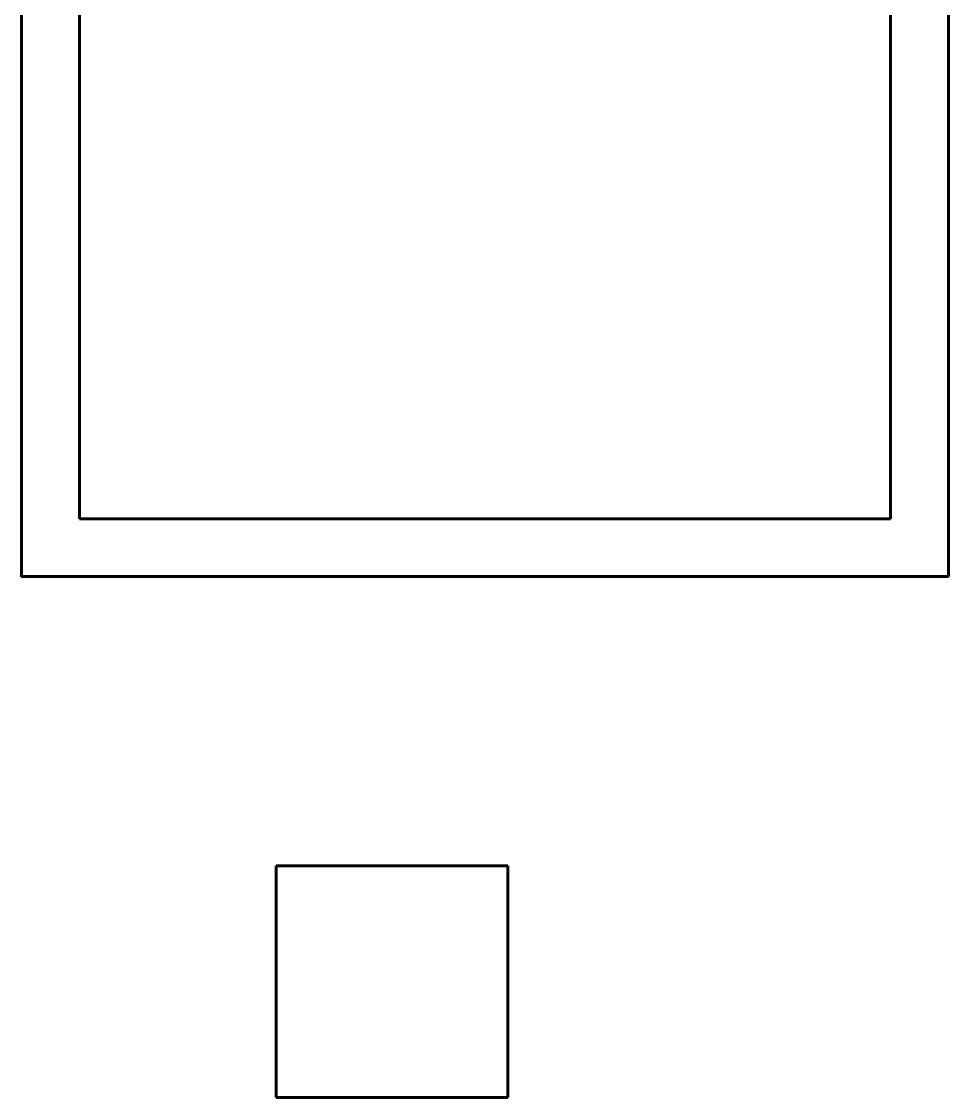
# Model space of a CAD drawing. Extents: x 0 to 297, y 0 to 292.
# Drawn here: x 182.87 to 190.87, y 89.29 to 98.58 of the extents above; entities that cross this region are included whole.
import ezdxf

# ---------------------------------------------------------------- set-up
doc = ezdxf.new("R2010")
doc.units = 0
doc.header["$MEASUREMENT"] = 0
doc.linetypes.add('K5LT_BASIC', pattern=[0])
doc.layers.add('Системный слой', color=7, linetype='Continuous')

# ---------------------------------------------------------------- blocks, each defined once
blk = doc.blocks.new('*U')
at = {"layer": 'Системный слой', "linetype": 'K5LT_BASIC', "lineweight": 60}
for p, q in [((187.0638, 91.2918), (185.0638, 91.2918)), ((185.0638, 91.2918), (185.0638, 89.2918)), ((187.0638, 89.2918), (187.0638, 91.2918)), ((185.0638, 89.2918), (187.0638, 89.2918))]:
    blk.add_line(p, q, dxfattribs=at)

msp = doc.modelspace()

# ---------------------------------------------------------------- linework, layer by layer
at = {"layer": 'Системный слой', "linetype": 'K5LT_BASIC', "lineweight": 60}
for p, q in [((182.8664, 93.7852), (182.8664, 107.7855)), ((182.8665, 107.7859), (182.8665, 93.7859)), ((190.8664, 93.7855), (190.8664, 107.7859)), ((190.8664, 107.7852), (190.8664, 93.7855)), ((183.3664, 107.2855), (183.3664, 95.2827)), ((190.3664, 94.2855), (190.3664, 107.2855)), ((190.3664, 94.2855), (190.3664, 107.2855)), ((183.3664, 94.2855), (183.3664, 95.2827)), ((190.3664, 94.2855), (183.3664, 94.2855)), ((182.8664, 93.7852), (190.8664, 93.7855)), ((190.8664, 93.7855), (182.8665, 93.7859))]:
    msp.add_line(p, q, dxfattribs=at)

# ---------------------------------------------------------------- block references
at = {"layer": 'Системный слой'}
msp.add_blockref('*U', (0, 0), dxfattribs=at)
msp.add_blockref('*U', (0, 0), dxfattribs=at)
msp.add_blockref('*U', (0, 0), dxfattribs=at)
msp.add_blockref('*U', (0, 0), dxfattribs=at)
msp.add_blockref('*U', (0, 0), dxfattribs=at)
msp.add_blockref('*U', (0, 0), dxfattribs=at)
msp.add_blockref('*U', (0, 0), dxfattribs=at)
msp.add_blockref('*U', (0, 0), dxfattribs=at)
msp.add_blockref('*U', (0, 0), dxfattribs=at)
msp.add_blockref('*U', (0, 0), dxfattribs=at)
msp.add_blockref('*U', (0, 0), dxfattribs=at)
msp.add_blockref('*U', (0, 0), dxfattribs=at)
msp.add_blockref('*U', (0, 0), dxfattribs=at)
msp.add_blockref('*U', (0, 0), dxfattribs=at)
msp.add_blockref('*U', (0, 0), dxfattribs=at)
msp.add_blockref('*U', (0, 0), dxfattribs=at)
msp.add_blockref('*U', (0, 0), dxfattribs=at)
msp.add_blockref('*U', (0, 0), dxfattribs=at)
msp.add_blockref('*U', (0, 0), dxfattribs=at)
msp.add_blockref('*U', (0, 0), dxfattribs=at)
msp.add_blockref('*U', (0, 0), dxfattribs=at)
msp.add_blockref('*U', (0, 0), dxfattribs=at)
msp.add_blockref('*U', (0, 0), dxfattribs=at)
msp.add_blockref('*U', (0, 0), dxfattribs=at)
msp.add_blockref('*U', (0, 0), dxfattribs=at)
msp.add_blockref('*U', (0, 0), dxfattribs=at)
msp.add_blockref('*U', (0, 0), dxfattribs=at)
msp.add_blockref('*U', (0, 0), dxfattribs=at)
msp.add_blockref('*U', (0, 0), dxfattribs=at)
msp.add_blockref('*U', (0, 0), dxfattribs=at)
msp.add_blockref('*U', (0, 0), dxfattribs=at)
msp.add_blockref('*U', (0, 0), dxfattribs=at)
msp.add_blockref('*U', (0, 0), dxfattribs=at)
msp.add_blockref('*U', (0, 0), dxfattribs=at)
msp.add_blockref('*U', (0, 0), dxfattribs=at)
msp.add_blockref('*U', (0, 0), dxfattribs=at)
msp.add_blockref('*U', (0, 0), dxfattribs=at)
msp.add_blockref('*U', (0, 0), dxfattribs=at)
msp.add_blockref('*U', (0, 0), dxfattribs=at)
msp.add_blockref('*U', (0, 0), dxfattribs=at)
msp.add_blockref('*U', (0, 0), dxfattribs=at)
msp.add_blockref('*U', (0, 0), dxfattribs=at)
msp.add_blockref('*U', (0, 0), dxfattribs=at)
msp.add_blockref('*U', (0, 0), dxfattribs=at)
msp.add_blockref('*U', (0, 0), dxfattribs=at)
msp.add_blockref('*U', (0, 0), dxfattribs=at)
msp.add_blockref('*U', (0, 0), dxfattribs=at)
msp.add_blockref('*U', (0, 0), dxfattribs=at)
msp.add_blockref('*U', (0, 0), dxfattribs=at)
msp.add_blockref('*U', (0, 0), dxfattribs=at)
msp.add_blockref('*U', (0, 0), dxfattribs=at)
msp.add_blockref('*U', (0, 0), dxfattribs=at)
msp.add_blockref('*U', (0, 0), dxfattribs=at)
msp.add_blockref('*U', (0, 0), dxfattribs=at)
msp.add_blockref('*U', (0, 0), dxfattribs=at)
msp.add_blockref('*U', (0, 0), dxfattribs=at)
msp.add_blockref('*U', (0, 0), dxfattribs=at)
msp.add_blockref('*U', (0, 0), dxfattribs=at)
msp.add_blockref('*U', (0, 0), dxfattribs=at)
msp.add_blockref('*U', (0, 0), dxfattribs=at)
msp.add_blockref('*U', (0, 0), dxfattribs=at)
msp.add_blockref('*U', (0, 0), dxfattribs=at)
msp.add_blockref('*U', (0, 0), dxfattribs=at)
msp.add_blockref('*U', (0, 0), dxfattribs=at)
msp.add_blockref('*U', (0, 0), dxfattribs=at)
msp.add_blockref('*U', (0, 0), dxfattribs=at)
msp.add_blockref('*U', (0, 0), dxfattribs=at)
msp.add_blockref('*U', (0, 0), dxfattribs=at)
msp.add_blockref('*U', (0, 0), dxfattribs=at)
msp.add_blockref('*U', (0, 0), dxfattribs=at)
msp.add_blockref('*U', (0, 0), dxfattribs=at)
msp.add_blockref('*U', (0, 0), dxfattribs=at)
msp.add_blockref('*U', (0, 0), dxfattribs=at)
msp.add_blockref('*U', (0, 0), dxfattribs=at)
msp.add_blockref('*U', (0, 0), dxfattribs=at)
msp.add_blockref('*U', (0, 0), dxfattribs=at)
msp.add_blockref('*U', (0, 0), dxfattribs=at)
msp.add_blockref('*U', (0, 0), dxfattribs=at)
msp.add_blockref('*U', (0, 0), dxfattribs=at)
msp.add_blockref('*U', (0, 0), dxfattribs=at)
msp.add_blockref('*U', (0, 0), dxfattribs=at)
msp.add_blockref('*U', (0, 0), dxfattribs=at)
msp.add_blockref('*U', (0, 0), dxfattribs=at)
msp.add_blockref('*U', (0, 0), dxfattribs=at)
msp.add_blockref('*U', (0, 0), dxfattribs=at)
msp.add_blockref('*U', (0, 0), dxfattribs=at)
msp.add_blockref('*U', (0, 0), dxfattribs=at)
msp.add_blockref('*U', (0, 0), dxfattribs=at)
msp.add_blockref('*U', (0, 0), dxfattribs=at)
msp.add_blockref('*U', (0, 0), dxfattribs=at)
msp.add_blockref('*U', (0, 0), dxfattribs=at)
msp.add_blockref('*U', (0, 0), dxfattribs=at)
msp.add_blockref('*U', (0, 0), dxfattribs=at)
msp.add_blockref('*U', (0, 0), dxfattribs=at)
msp.add_blockref('*U', (0, 0), dxfattribs=at)
msp.add_blockref('*U', (0, 0), dxfattribs=at)
msp.add_blockref('*U', (0, 0), dxfattribs=at)
msp.add_blockref('*U', (0, 0), dxfattribs=at)
msp.add_blockref('*U', (0, 0), dxfattribs=at)
msp.add_blockref('*U', (0, 0), dxfattribs=at)
msp.add_blockref('*U', (0, 0), dxfattribs=at)
msp.add_blockref('*U', (0, 0), dxfattribs=at)
msp.add_blockref('*U', (0, 0), dxfattribs=at)
msp.add_blockref('*U', (0, 0), dxfattribs=at)
msp.add_blockref('*U', (0, 0), dxfattribs=at)
msp.add_blockref('*U', (0, 0), dxfattribs=at)
msp.add_blockref('*U', (0, 0), dxfattribs=at)
msp.add_blockref('*U', (0, 0), dxfattribs=at)
msp.add_blockref('*U', (0, 0), dxfattribs=at)
msp.add_blockref('*U', (0, 0), dxfattribs=at)
msp.add_blockref('*U', (0, 0), dxfattribs=at)
msp.add_blockref('*U', (0, 0), dxfattribs=at)
msp.add_blockref('*U', (0, 0), dxfattribs=at)
msp.add_blockref('*U', (0, 0), dxfattribs=at)
msp.add_blockref('*U', (0, 0), dxfattribs=at)
msp.add_blockref('*U', (0, 0), dxfattribs=at)
msp.add_blockref('*U', (0, 0), dxfattribs=at)
msp.add_blockref('*U', (0, 0), dxfattribs=at)
msp.add_blockref('*U', (0, 0), dxfattribs=at)
msp.add_blockref('*U', (0, 0), dxfattribs=at)
msp.add_blockref('*U', (0, 0), dxfattribs=at)
msp.add_blockref('*U', (0, 0), dxfattribs=at)
msp.add_blockref('*U', (0, 0), dxfattribs=at)
msp.add_blockref('*U', (0, 0), dxfattribs=at)
msp.add_blockref('*U', (0, 0), dxfattribs=at)
msp.add_blockref('*U', (0, 0), dxfattribs=at)
msp.add_blockref('*U', (0, 0), dxfattribs=at)
msp.add_blockref('*U', (0, 0), dxfattribs=at)
msp.add_blockref('*U', (0, 0), dxfattribs=at)
msp.add_blockref('*U', (0, 0), dxfattribs=at)
msp.add_blockref('*U', (0, 0), dxfattribs=at)
msp.add_blockref('*U', (0, 0), dxfattribs=at)
msp.add_blockref('*U', (0, 0), dxfattribs=at)
msp.add_blockref('*U', (0, 0), dxfattribs=at)
msp.add_blockref('*U', (0, 0), dxfattribs=at)
msp.add_blockref('*U', (0, 0), dxfattribs=at)
msp.add_blockref('*U', (0, 0), dxfattribs=at)
msp.add_blockref('*U', (0, 0), dxfattribs=at)
msp.add_blockref('*U', (0, 0), dxfattribs=at)
msp.add_blockref('*U', (0, 0), dxfattribs=at)
msp.add_blockref('*U', (0, 0), dxfattribs=at)
msp.add_blockref('*U', (0, 0), dxfattribs=at)
msp.add_blockref('*U', (0, 0), dxfattribs=at)
msp.add_blockref('*U', (0, 0), dxfattribs=at)
msp.add_blockref('*U', (0, 0), dxfattribs=at)
msp.add_blockref('*U', (0, 0), dxfattribs=at)
msp.add_blockref('*U', (0, 0), dxfattribs=at)
msp.add_blockref('*U', (0, 0), dxfattribs=at)
msp.add_blockref('*U', (0, 0), dxfattribs=at)
msp.add_blockref('*U', (0, 0), dxfattribs=at)
msp.add_blockref('*U', (0, 0), dxfattribs=at)
msp.add_blockref('*U', (0, 0), dxfattribs=at)
msp.add_blockref('*U', (0, 0), dxfattribs=at)
msp.add_blockref('*U', (0, 0), dxfattribs=at)
msp.add_blockref('*U', (0, 0), dxfattribs=at)
msp.add_blockref('*U', (0, 0), dxfattribs=at)
msp.add_blockref('*U', (0, 0), dxfattribs=at)
msp.add_blockref('*U', (0, 0), dxfattribs=at)
msp.add_blockref('*U', (0, 0), dxfattribs=at)
msp.add_blockref('*U', (0, 0), dxfattribs=at)
msp.add_blockref('*U', (0, 0), dxfattribs=at)
msp.add_blockref('*U', (0, 0), dxfattribs=at)
msp.add_blockref('*U', (0, 0), dxfattribs=at)
msp.add_blockref('*U', (0, 0), dxfattribs=at)
msp.add_blockref('*U', (0, 0), dxfattribs=at)
msp.add_blockref('*U', (0, 0), dxfattribs=at)
msp.add_blockref('*U', (0, 0), dxfattribs=at)
msp.add_blockref('*U', (0, 0), dxfattribs=at)
msp.add_blockref('*U', (0, 0), dxfattribs=at)
msp.add_blockref('*U', (0, 0), dxfattribs=at)
msp.add_blockref('*U', (0, 0), dxfattribs=at)
msp.add_blockref('*U', (0, 0), dxfattribs=at)
msp.add_blockref('*U', (0, 0), dxfattribs=at)
msp.add_blockref('*U', (0, 0), dxfattribs=at)
msp.add_blockref('*U', (0, 0), dxfattribs=at)
msp.add_blockref('*U', (0, 0), dxfattribs=at)
msp.add_blockref('*U', (0, 0), dxfattribs=at)
msp.add_blockref('*U', (0, 0), dxfattribs=at)
msp.add_blockref('*U', (0, 0), dxfattribs=at)
msp.add_blockref('*U', (0, 0), dxfattribs=at)
msp.add_blockref('*U', (0, 0), dxfattribs=at)
msp.add_blockref('*U', (0, 0), dxfattribs=at)
msp.add_blockref('*U', (0, 0), dxfattribs=at)
msp.add_blockref('*U', (0, 0), dxfattribs=at)
msp.add_blockref('*U', (0, 0), dxfattribs=at)
msp.add_blockref('*U', (0, 0), dxfattribs=at)
msp.add_blockref('*U', (0, 0), dxfattribs=at)
msp.add_blockref('*U', (0, 0), dxfattribs=at)
msp.add_blockref('*U', (0, 0), dxfattribs=at)
msp.add_blockref('*U', (0, 0), dxfattribs=at)
msp.add_blockref('*U', (0, 0), dxfattribs=at)
msp.add_blockref('*U', (0, 0), dxfattribs=at)
msp.add_blockref('*U', (0, 0), dxfattribs=at)
msp.add_blockref('*U', (0, 0), dxfattribs=at)
msp.add_blockref('*U', (0, 0), dxfattribs=at)
msp.add_blockref('*U', (0, 0), dxfattribs=at)
msp.add_blockref('*U', (0, 0), dxfattribs=at)
msp.add_blockref('*U', (0, 0), dxfattribs=at)
msp.add_blockref('*U', (0, 0), dxfattribs=at)
msp.add_blockref('*U', (0, 0), dxfattribs=at)
msp.add_blockref('*U', (0, 0), dxfattribs=at)
msp.add_blockref('*U', (0, 0), dxfattribs=at)
msp.add_blockref('*U', (0, 0), dxfattribs=at)
msp.add_blockref('*U', (0, 0), dxfattribs=at)
msp.add_blockref('*U', (0, 0), dxfattribs=at)
msp.add_blockref('*U', (0, 0), dxfattribs=at)
msp.add_blockref('*U', (0, 0), dxfattribs=at)
msp.add_blockref('*U', (0, 0), dxfattribs=at)
msp.add_blockref('*U', (0, 0), dxfattribs=at)
msp.add_blockref('*U', (0, 0), dxfattribs=at)
msp.add_blockref('*U', (0, 0), dxfattribs=at)
msp.add_blockref('*U', (0, 0), dxfattribs=at)
msp.add_blockref('*U', (0, 0), dxfattribs=at)
msp.add_blockref('*U', (0, 0), dxfattribs=at)
msp.add_blockref('*U', (0, 0), dxfattribs=at)
msp.add_blockref('*U', (0, 0), dxfattribs=at)
msp.add_blockref('*U', (0, 0), dxfattribs=at)
msp.add_blockref('*U', (0, 0), dxfattribs=at)
msp.add_blockref('*U', (0, 0), dxfattribs=at)
msp.add_blockref('*U', (0, 0), dxfattribs=at)
msp.add_blockref('*U', (0, 0), dxfattribs=at)
msp.add_blockref('*U', (0, 0), dxfattribs=at)
msp.add_blockref('*U', (0, 0), dxfattribs=at)
msp.add_blockref('*U', (0, 0), dxfattribs=at)
msp.add_blockref('*U', (0, 0), dxfattribs=at)
msp.add_blockref('*U', (0, 0), dxfattribs=at)
msp.add_blockref('*U', (0, 0), dxfattribs=at)
msp.add_blockref('*U', (0, 0), dxfattribs=at)
msp.add_blockref('*U', (0, 0), dxfattribs=at)
msp.add_blockref('*U', (0, 0), dxfattribs=at)
msp.add_blockref('*U', (0, 0), dxfattribs=at)
msp.add_blockref('*U', (0, 0), dxfattribs=at)
msp.add_blockref('*U', (0, 0), dxfattribs=at)
msp.add_blockref('*U', (0, 0), dxfattribs=at)
msp.add_blockref('*U', (0, 0), dxfattribs=at)
msp.add_blockref('*U', (0, 0), dxfattribs=at)
msp.add_blockref('*U', (0, 0), dxfattribs=at)
msp.add_blockref('*U', (0, 0), dxfattribs=at)
msp.add_blockref('*U', (0, 0), dxfattribs=at)
msp.add_blockref('*U', (0, 0), dxfattribs=at)
msp.add_blockref('*U', (0, 0), dxfattribs=at)
msp.add_blockref('*U', (0, 0), dxfattribs=at)
msp.add_blockref('*U', (0, 0), dxfattribs=at)
msp.add_blockref('*U', (0, 0), dxfattribs=at)
msp.add_blockref('*U', (0, 0), dxfattribs=at)
msp.add_blockref('*U', (0, 0), dxfattribs=at)
msp.add_blockref('*U', (0, 0), dxfattribs=at)
msp.add_blockref('*U', (0, 0), dxfattribs=at)
msp.add_blockref('*U', (0, 0), dxfattribs=at)
msp.add_blockref('*U', (0, 0), dxfattribs=at)
msp.add_blockref('*U', (0, 0), dxfattribs=at)
msp.add_blockref('*U', (0, 0), dxfattribs=at)
msp.add_blockref('*U', (0, 0), dxfattribs=at)
msp.add_blockref('*U', (0, 0), dxfattribs=at)
msp.add_blockref('*U', (0, 0), dxfattribs=at)
msp.add_blockref('*U', (0, 0), dxfattribs=at)
msp.add_blockref('*U', (0, 0), dxfattribs=at)
msp.add_blockref('*U', (0, 0), dxfattribs=at)
msp.add_blockref('*U', (0, 0), dxfattribs=at)
msp.add_blockref('*U', (0, 0), dxfattribs=at)
msp.add_blockref('*U', (0, 0), dxfattribs=at)
msp.add_blockref('*U', (0, 0), dxfattribs=at)
msp.add_blockref('*U', (0, 0), dxfattribs=at)
msp.add_blockref('*U', (0, 0), dxfattribs=at)
msp.add_blockref('*U', (0, 0), dxfattribs=at)
msp.add_blockref('*U', (0, 0), dxfattribs=at)
msp.add_blockref('*U', (0, 0), dxfattribs=at)
msp.add_blockref('*U', (0, 0), dxfattribs=at)
msp.add_blockref('*U', (0, 0), dxfattribs=at)
msp.add_blockref('*U', (0, 0), dxfattribs=at)
msp.add_blockref('*U', (0, 0), dxfattribs=at)
msp.add_blockref('*U', (0, 0), dxfattribs=at)
msp.add_blockref('*U', (0, 0), dxfattribs=at)
msp.add_blockref('*U', (0, 0), dxfattribs=at)
msp.add_blockref('*U', (0, 0), dxfattribs=at)
msp.add_blockref('*U', (0, 0), dxfattribs=at)
msp.add_blockref('*U', (0, 0), dxfattribs=at)
msp.add_blockref('*U', (0, 0), dxfattribs=at)
msp.add_blockref('*U', (0, 0), dxfattribs=at)
msp.add_blockref('*U', (0, 0), dxfattribs=at)
msp.add_blockref('*U', (0, 0), dxfattribs=at)
msp.add_blockref('*U', (0, 0), dxfattribs=at)
msp.add_blockref('*U', (0, 0), dxfattribs=at)
msp.add_blockref('*U', (0, 0), dxfattribs=at)
msp.add_blockref('*U', (0, 0), dxfattribs=at)
msp.add_blockref('*U', (0, 0), dxfattribs=at)
msp.add_blockref('*U', (0, 0), dxfattribs=at)
msp.add_blockref('*U', (0, 0), dxfattribs=at)
msp.add_blockref('*U', (0, 0), dxfattribs=at)
msp.add_blockref('*U', (0, 0), dxfattribs=at)
msp.add_blockref('*U', (0, 0), dxfattribs=at)
msp.add_blockref('*U', (0, 0), dxfattribs=at)
msp.add_blockref('*U', (0, 0), dxfattribs=at)
msp.add_blockref('*U', (0, 0), dxfattribs=at)
msp.add_blockref('*U', (0, 0), dxfattribs=at)
msp.add_blockref('*U', (0, 0), dxfattribs=at)
msp.add_blockref('*U', (0, 0), dxfattribs=at)
msp.add_blockref('*U', (0, 0), dxfattribs=at)
msp.add_blockref('*U', (0, 0), dxfattribs=at)
msp.add_blockref('*U', (0, 0), dxfattribs=at)
msp.add_blockref('*U', (0, 0), dxfattribs=at)
msp.add_blockref('*U', (0, 0), dxfattribs=at)
msp.add_blockref('*U', (0, 0), dxfattribs=at)
msp.add_blockref('*U', (0, 0), dxfattribs=at)
msp.add_blockref('*U', (0, 0), dxfattribs=at)
msp.add_blockref('*U', (0, 0), dxfattribs=at)
msp.add_blockref('*U', (0, 0), dxfattribs=at)
msp.add_blockref('*U', (0, 0), dxfattribs=at)
msp.add_blockref('*U', (0, 0), dxfattribs=at)
msp.add_blockref('*U', (0, 0), dxfattribs=at)
msp.add_blockref('*U', (0, 0), dxfattribs=at)
msp.add_blockref('*U', (0, 0), dxfattribs=at)
msp.add_blockref('*U', (0, 0), dxfattribs=at)
msp.add_blockref('*U', (0, 0), dxfattribs=at)
msp.add_blockref('*U', (0, 0), dxfattribs=at)
msp.add_blockref('*U', (0, 0), dxfattribs=at)
msp.add_blockref('*U', (0, 0), dxfattribs=at)
msp.add_blockref('*U', (0, 0), dxfattribs=at)
msp.add_blockref('*U', (0, 0), dxfattribs=at)
msp.add_blockref('*U', (0, 0), dxfattribs=at)
msp.add_blockref('*U', (0, 0), dxfattribs=at)
msp.add_blockref('*U', (0, 0), dxfattribs=at)
msp.add_blockref('*U', (0, 0), dxfattribs=at)
msp.add_blockref('*U', (0, 0), dxfattribs=at)
msp.add_blockref('*U', (0, 0), dxfattribs=at)
msp.add_blockref('*U', (0, 0), dxfattribs=at)
msp.add_blockref('*U', (0, 0), dxfattribs=at)
msp.add_blockref('*U', (0, 0), dxfattribs=at)
msp.add_blockref('*U', (0, 0), dxfattribs=at)
msp.add_blockref('*U', (0, 0), dxfattribs=at)
msp.add_blockref('*U', (0, 0), dxfattribs=at)
msp.add_blockref('*U', (0, 0), dxfattribs=at)
msp.add_blockref('*U', (0, 0), dxfattribs=at)
msp.add_blockref('*U', (0, 0), dxfattribs=at)
msp.add_blockref('*U', (0, 0), dxfattribs=at)
msp.add_blockref('*U', (0, 0), dxfattribs=at)
msp.add_blockref('*U', (0, 0), dxfattribs=at)
msp.add_blockref('*U', (0, 0), dxfattribs=at)
msp.add_blockref('*U', (0, 0), dxfattribs=at)
msp.add_blockref('*U', (0, 0), dxfattribs=at)
msp.add_blockref('*U', (0, 0), dxfattribs=at)
msp.add_blockref('*U', (0, 0), dxfattribs=at)
msp.add_blockref('*U', (0, 0), dxfattribs=at)
msp.add_blockref('*U', (0, 0), dxfattribs=at)
msp.add_blockref('*U', (0, 0), dxfattribs=at)
msp.add_blockref('*U', (0, 0), dxfattribs=at)
msp.add_blockref('*U', (0, 0), dxfattribs=at)
msp.add_blockref('*U', (0, 0), dxfattribs=at)
msp.add_blockref('*U', (0, 0), dxfattribs=at)
msp.add_blockref('*U', (0, 0), dxfattribs=at)
msp.add_blockref('*U', (0, 0), dxfattribs=at)
msp.add_blockref('*U', (0, 0), dxfattribs=at)
msp.add_blockref('*U', (0, 0), dxfattribs=at)
msp.add_blockref('*U', (0, 0), dxfattribs=at)
msp.add_blockref('*U', (0, 0), dxfattribs=at)
msp.add_blockref('*U', (0, 0), dxfattribs=at)
msp.add_blockref('*U', (0, 0), dxfattribs=at)
msp.add_blockref('*U', (0, 0), dxfattribs=at)
msp.add_blockref('*U', (0, 0), dxfattribs=at)
msp.add_blockref('*U', (0, 0), dxfattribs=at)
msp.add_blockref('*U', (0, 0), dxfattribs=at)
msp.add_blockref('*U', (0, 0), dxfattribs=at)
msp.add_blockref('*U', (0, 0), dxfattribs=at)
msp.add_blockref('*U', (0, 0), dxfattribs=at)
msp.add_blockref('*U', (0, 0), dxfattribs=at)
msp.add_blockref('*U', (0, 0), dxfattribs=at)
msp.add_blockref('*U', (0, 0), dxfattribs=at)
msp.add_blockref('*U', (0, 0), dxfattribs=at)
msp.add_blockref('*U', (0, 0), dxfattribs=at)
msp.add_blockref('*U', (0, 0), dxfattribs=at)
msp.add_blockref('*U', (0, 0), dxfattribs=at)
msp.add_blockref('*U', (0, 0), dxfattribs=at)
msp.add_blockref('*U', (0, 0), dxfattribs=at)
msp.add_blockref('*U', (0, 0), dxfattribs=at)
msp.add_blockref('*U', (0, 0), dxfattribs=at)
msp.add_blockref('*U', (0, 0), dxfattribs=at)
msp.add_blockref('*U', (0, 0), dxfattribs=at)
msp.add_blockref('*U', (0, 0), dxfattribs=at)
msp.add_blockref('*U', (0, 0), dxfattribs=at)
msp.add_blockref('*U', (0, 0), dxfattribs=at)
msp.add_blockref('*U', (0, 0), dxfattribs=at)
msp.add_blockref('*U', (0, 0), dxfattribs=at)
msp.add_blockref('*U', (0, 0), dxfattribs=at)
msp.add_blockref('*U', (0, 0), dxfattribs=at)
msp.add_blockref('*U', (0, 0), dxfattribs=at)
msp.add_blockref('*U', (0, 0), dxfattribs=at)
msp.add_blockref('*U', (0, 0), dxfattribs=at)
msp.add_blockref('*U', (0, 0), dxfattribs=at)
msp.add_blockref('*U', (0, 0), dxfattribs=at)
msp.add_blockref('*U', (0, 0), dxfattribs=at)
msp.add_blockref('*U', (0, 0), dxfattribs=at)
msp.add_blockref('*U', (0, 0), dxfattribs=at)
msp.add_blockref('*U', (0, 0), dxfattribs=at)
msp.add_blockref('*U', (0, 0), dxfattribs=at)
msp.add_blockref('*U', (0, 0), dxfattribs=at)
msp.add_blockref('*U', (0, 0), dxfattribs=at)
msp.add_blockref('*U', (0, 0), dxfattribs=at)
msp.add_blockref('*U', (0, 0), dxfattribs=at)
msp.add_blockref('*U', (0, 0), dxfattribs=at)
msp.add_blockref('*U', (0, 0), dxfattribs=at)
msp.add_blockref('*U', (0, 0), dxfattribs=at)
msp.add_blockref('*U', (0, 0), dxfattribs=at)
msp.add_blockref('*U', (0, 0), dxfattribs=at)
msp.add_blockref('*U', (0, 0), dxfattribs=at)
msp.add_blockref('*U', (0, 0), dxfattribs=at)
msp.add_blockref('*U', (0, 0), dxfattribs=at)
msp.add_blockref('*U', (0, 0), dxfattribs=at)
msp.add_blockref('*U', (0, 0), dxfattribs=at)
msp.add_blockref('*U', (0, 0), dxfattribs=at)
msp.add_blockref('*U', (0, 0), dxfattribs=at)
msp.add_blockref('*U', (0, 0), dxfattribs=at)
msp.add_blockref('*U', (0, 0), dxfattribs=at)
msp.add_blockref('*U', (0, 0), dxfattribs=at)
msp.add_blockref('*U', (0, 0), dxfattribs=at)
msp.add_blockref('*U', (0, 0), dxfattribs=at)
msp.add_blockref('*U', (0, 0), dxfattribs=at)
msp.add_blockref('*U', (0, 0), dxfattribs=at)
msp.add_blockref('*U', (0, 0), dxfattribs=at)
msp.add_blockref('*U', (0, 0), dxfattribs=at)
msp.add_blockref('*U', (0, 0), dxfattribs=at)
msp.add_blockref('*U', (0, 0), dxfattribs=at)

doc.saveas('drawing.dxf')
